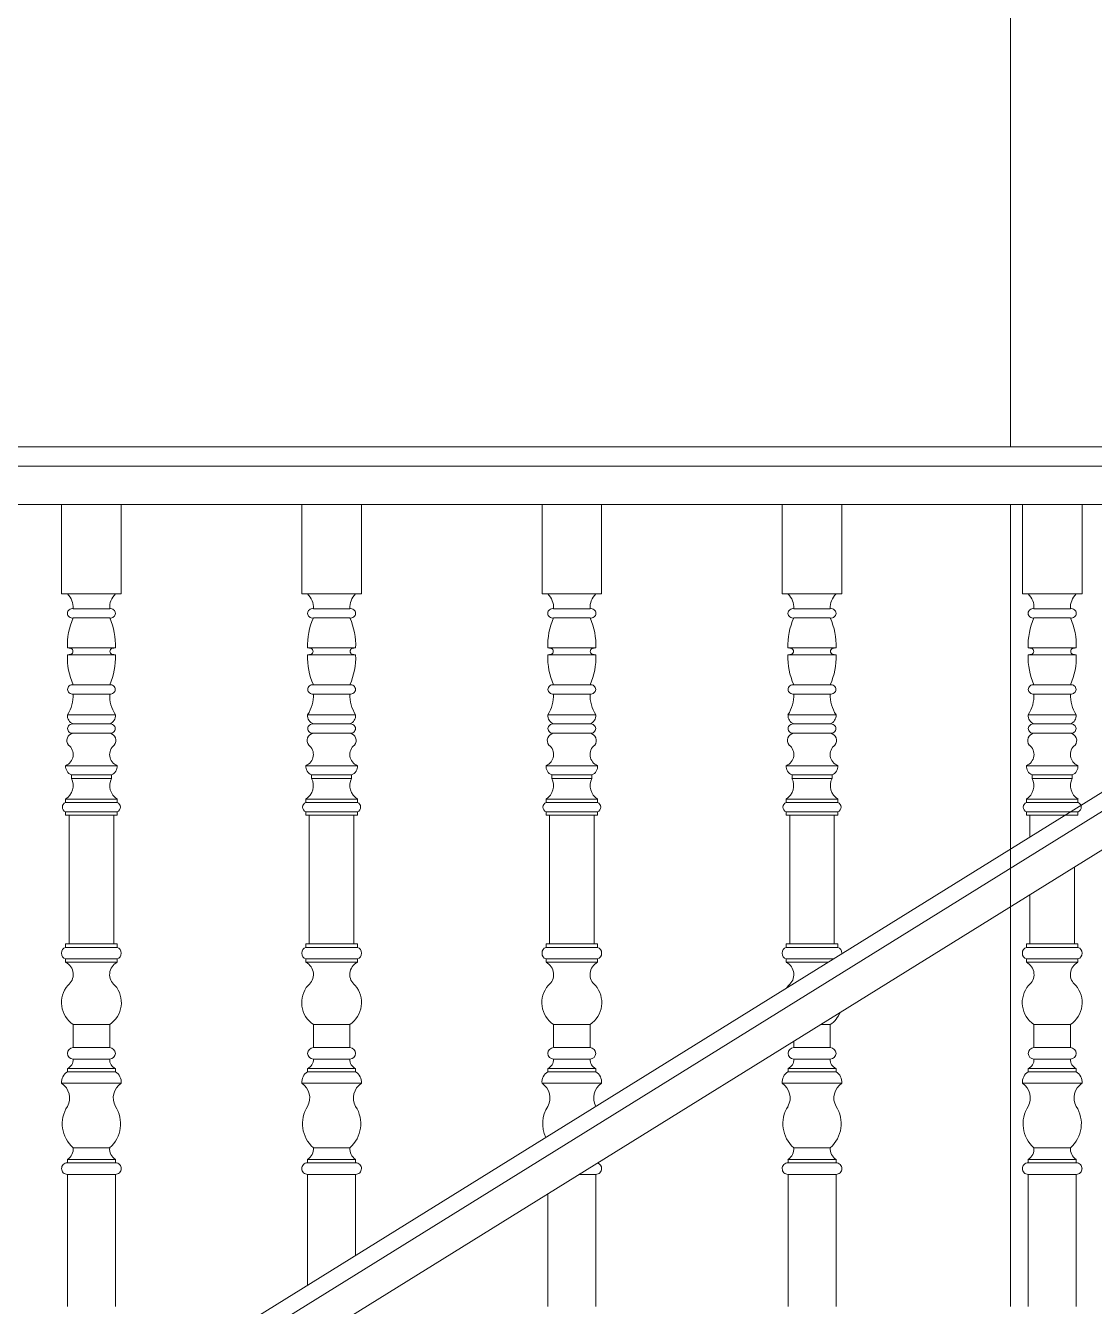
# Model space of a CAD drawing. Extents: x 775040 to 808375, y 4159409 to 4163651.
# Drawn here: x 805480 to 805758.1, y 4160622.3 to 4160955.7 of the extents above; entities that cross this region are included whole.
import ezdxf

# ---------------------------------------------------------------- set-up
doc = ezdxf.new("R2010")
doc.units = 0
doc.header["$MEASUREMENT"] = 0
for name, color, linetype, lineweight in [('Z_g1', 1, 'Continuous', 5), ('Z_g2', 2, 'Continuous', 9), ('Z_g3', 3, 'Continuous', 13)]:
    doc.layers.add(name, color=color, linetype=linetype, lineweight=lineweight)

msp = doc.modelspace()

# ---------------------------------------------------------------- linework, layer by layer
at = {"layer": 'Z_g1'}
for p, q in [((804759.76, 4160846.02), (805904.87, 4160846.02)), ((804780.01, 4160147.64), (805904.87, 4160846.02)), ((804759.76, 4160841.02), (805896.81, 4160841.02)), ((804782.25, 4160144.03), (805904.87, 4160841.02)), ((804759.76, 4160831.02), (805879.87, 4160831.02)), ((804786.73, 4160136.81), (805904.87, 4160831.02))]:
    msp.add_line(p, q, dxfattribs=at)
at = {"layer": 'Z_g2'}
for p, q in [((805489.37, 4160807.74), (805489.37, 4160831.02)), ((805504.87, 4160807.74), (805504.87, 4160831.02)), ((805551.87, 4160807.74), (805551.87, 4160831.02)), ((805567.37, 4160807.74), (805567.37, 4160831.02)), ((805614.37, 4160807.74), (805614.37, 4160831.02)), ((805614.37, 4160819.5), (805614.37, 4160831.02)), ((805629.87, 4160807.74), (805629.87, 4160831.02)), ((805629.87, 4160807.74), (805629.87, 4160831.02)), ((805676.87, 4160807.74), (805676.87, 4160831.02)), ((805692.37, 4160807.74), (805692.37, 4160831.02)), ((805739.37, 4160807.74), (805739.37, 4160831.02)), ((805754.87, 4160807.74), (805754.87, 4160831.02)), ((805614.37, 4160807.74), (805614.37, 4160819.5)), ((805504.87, 4160807.74), (805489.37, 4160807.74)), ((805567.37, 4160807.74), (805551.87, 4160807.74)), ((805629.87, 4160807.74), (805614.37, 4160807.74)), ((805629.87, 4160807.74), (805614.37, 4160807.74)), ((805692.37, 4160807.74), (805676.87, 4160807.74)), ((805754.87, 4160807.74), (805739.37, 4160807.74)), ((805501.87, 4160803.89), (805492.37, 4160803.89)), ((805564.37, 4160803.89), (805554.87, 4160803.89)), ((805626.87, 4160803.89), (805617.37, 4160803.89)), ((805626.87, 4160803.89), (805617.37, 4160803.89)), ((805689.37, 4160803.89), (805679.87, 4160803.89)), ((805751.87, 4160803.89), (805742.37, 4160803.89)), ((805501.87, 4160801.49), (805492.37, 4160801.49)), ((805564.37, 4160801.49), (805554.87, 4160801.49)), ((805626.87, 4160801.49), (805617.37, 4160801.49)), ((805626.87, 4160801.49), (805617.37, 4160801.49)), ((805689.37, 4160801.49), (805679.87, 4160801.49)), ((805751.87, 4160801.49), (805742.37, 4160801.49)), ((805503.37, 4160793.69), (805490.87, 4160793.69)), ((805565.87, 4160793.69), (805553.37, 4160793.69)), ((805628.37, 4160793.69), (805615.87, 4160793.69)), ((805628.37, 4160793.69), (805615.87, 4160793.69)), ((805690.87, 4160793.69), (805678.37, 4160793.69)), ((805753.37, 4160793.69), (805740.87, 4160793.69)), ((805503.37, 4160791.89), (805490.87, 4160791.89)), ((805565.87, 4160791.89), (805553.37, 4160791.89)), ((805628.37, 4160791.89), (805615.87, 4160791.89)), ((805628.37, 4160791.89), (805615.87, 4160791.89)), ((805690.87, 4160791.89), (805678.37, 4160791.89)), ((805753.37, 4160791.89), (805740.87, 4160791.89)), ((805501.87, 4160784.09), (805492.37, 4160784.09)), ((805564.37, 4160784.09), (805554.87, 4160784.09)), ((805626.87, 4160784.09), (805617.37, 4160784.09)), ((805626.87, 4160784.09), (805617.37, 4160784.09)), ((805689.37, 4160784.09), (805679.87, 4160784.09)), ((805751.87, 4160784.09), (805742.37, 4160784.09)), ((805501.87, 4160781.69), (805492.19, 4160781.68)), ((805564.37, 4160781.69), (805554.69, 4160781.68)), ((805626.87, 4160781.69), (805617.19, 4160781.68)), ((805626.87, 4160781.69), (805617.19, 4160781.68)), ((805689.37, 4160781.69), (805679.69, 4160781.68)), ((805751.87, 4160781.69), (805742.19, 4160781.68)), ((805503.37, 4160776.29), (805490.87, 4160776.29)), ((805500.68, 4160773.89), (805492.37, 4160773.89)), ((805501.87, 4160773.89), (805500.68, 4160773.89)), ((805565.87, 4160776.29), (805553.37, 4160776.29)), ((805563.18, 4160773.89), (805554.87, 4160773.89)), ((805564.37, 4160773.89), (805563.18, 4160773.89)), ((805628.37, 4160776.29), (805615.87, 4160776.29)), ((805628.37, 4160776.29), (805615.87, 4160776.29)), ((805625.68, 4160773.89), (805617.37, 4160773.89)), ((805625.68, 4160773.89), (805617.37, 4160773.89)), ((805626.87, 4160773.89), (805625.68, 4160773.89)), ((805626.87, 4160773.89), (805625.68, 4160773.89)), ((805690.87, 4160776.29), (805678.37, 4160776.29)), ((805688.18, 4160773.89), (805679.87, 4160773.89)), ((805689.37, 4160773.89), (805688.18, 4160773.89)), ((805753.37, 4160776.29), (805740.87, 4160776.29)), ((805750.68, 4160773.89), (805742.37, 4160773.89)), ((805751.87, 4160773.89), (805750.68, 4160773.89)), ((805501.87, 4160771.49), (805492.37, 4160771.49)), ((805564.37, 4160771.49), (805554.87, 4160771.49)), ((805626.87, 4160771.49), (805617.37, 4160771.49)), ((805626.87, 4160771.49), (805617.37, 4160771.49)), ((805689.37, 4160771.49), (805679.87, 4160771.49)), ((805751.87, 4160771.49), (805742.37, 4160771.49)), ((805503.82, 4160763.04), (805490.41, 4160763.04)), ((805491.91, 4160760.64), (805491.91, 4160759.74)), ((805502.32, 4160760.64), (805491.91, 4160760.64)), ((805502.32, 4160760.64), (805502.32, 4160759.74)), ((805566.32, 4160763.04), (805552.91, 4160763.04)), ((805554.41, 4160760.64), (805554.41, 4160759.74)), ((805564.82, 4160760.64), (805554.41, 4160760.64)), ((805564.82, 4160760.64), (805564.82, 4160759.74)), ((805628.82, 4160763.04), (805615.41, 4160763.04)), ((805628.82, 4160763.04), (805615.41, 4160763.04)), ((805616.91, 4160760.64), (805616.91, 4160759.74)), ((805627.32, 4160760.64), (805616.91, 4160760.64)), ((805616.91, 4160760.64), (805616.91, 4160759.74)), ((805627.32, 4160760.64), (805616.91, 4160760.64)), ((805627.32, 4160760.64), (805627.32, 4160759.74)), ((805627.32, 4160760.64), (805627.32, 4160759.74)), ((805691.32, 4160763.04), (805677.91, 4160763.04)), ((805679.41, 4160760.64), (805679.41, 4160759.74)), ((805689.82, 4160760.64), (805679.41, 4160760.64)), ((805689.82, 4160760.64), (805689.82, 4160759.74)), ((805753.82, 4160763.04), (805740.41, 4160763.04)), ((805741.91, 4160760.64), (805741.91, 4160759.74)), ((805752.32, 4160760.64), (805741.91, 4160760.64)), ((805752.32, 4160760.64), (805752.32, 4160759.74)), ((805502.32, 4160759.74), (805491.91, 4160759.74)), ((805564.82, 4160759.74), (805554.41, 4160759.74)), ((805627.32, 4160759.74), (805616.91, 4160759.74)), ((805627.32, 4160759.74), (805616.91, 4160759.74)), ((805689.82, 4160759.74), (805679.41, 4160759.74)), ((805752.32, 4160759.74), (805741.91, 4160759.74)), ((805490.41, 4160754.34), (805490.41, 4160753.44)), ((805503.82, 4160754.34), (805490.41, 4160754.34)), ((805503.82, 4160753.44), (805490.41, 4160753.44)), ((805503.82, 4160754.34), (805503.82, 4160753.44)), ((805552.91, 4160754.34), (805552.91, 4160753.44)), ((805566.32, 4160754.34), (805552.91, 4160754.34)), ((805566.32, 4160753.44), (805552.91, 4160753.44)), ((805566.32, 4160754.34), (805566.32, 4160753.44)), ((805615.41, 4160754.34), (805615.41, 4160753.44)), ((805628.82, 4160754.34), (805615.41, 4160754.34)), ((805615.41, 4160754.34), (805615.41, 4160753.44)), ((805628.82, 4160754.34), (805615.41, 4160754.34)), ((805628.82, 4160753.44), (805615.41, 4160753.44)), ((805628.82, 4160753.44), (805615.41, 4160753.44)), ((805628.82, 4160754.34), (805628.82, 4160753.44)), ((805628.82, 4160754.34), (805628.82, 4160753.44)), ((805677.91, 4160754.34), (805677.91, 4160753.44)), ((805691.32, 4160754.34), (805677.91, 4160754.34)), ((805691.32, 4160753.44), (805677.91, 4160753.44)), ((805691.32, 4160754.34), (805691.32, 4160753.44)), ((805740.41, 4160754.34), (805740.41, 4160753.44)), ((805753.82, 4160754.34), (805740.41, 4160754.34)), ((805753.82, 4160753.44), (805740.41, 4160753.44)), ((805753.82, 4160754.34), (805753.82, 4160753.44)), ((805490.41, 4160751.04), (805490.41, 4160750.14)), ((805503.82, 4160751.04), (805490.41, 4160751.04)), ((805490.41, 4160750.14), (805491.31, 4160750.14)), ((805491.31, 4160750.14), (805491.31, 4160716.64)), ((805502.92, 4160750.14), (805491.31, 4160750.14)), ((805503.82, 4160750.14), (805502.92, 4160750.14)), ((805502.92, 4160750.14), (805502.92, 4160716.64)), ((805503.82, 4160751.04), (805503.82, 4160750.14)), ((805552.91, 4160751.04), (805552.91, 4160750.14)), ((805566.32, 4160751.04), (805552.91, 4160751.04)), ((805552.91, 4160750.14), (805553.81, 4160750.14)), ((805553.81, 4160750.14), (805553.81, 4160716.64)), ((805565.42, 4160750.14), (805553.81, 4160750.14)), ((805566.32, 4160750.14), (805565.42, 4160750.14)), ((805565.42, 4160750.14), (805565.42, 4160716.64)), ((805566.32, 4160751.04), (805566.32, 4160750.14)), ((805615.41, 4160751.04), (805615.41, 4160750.14)), ((805628.82, 4160751.04), (805615.41, 4160751.04)), ((805615.41, 4160751.04), (805615.41, 4160750.14)), ((805628.82, 4160751.04), (805615.41, 4160751.04)), ((805615.41, 4160750.14), (805616.31, 4160750.14)), ((805615.41, 4160750.14), (805616.31, 4160750.14)), ((805616.31, 4160750.14), (805616.31, 4160716.64)), ((805627.92, 4160750.14), (805616.31, 4160750.14)), ((805616.31, 4160750.14), (805616.31, 4160716.64)), ((805627.92, 4160750.14), (805616.31, 4160750.14)), ((805628.82, 4160750.14), (805627.92, 4160750.14)), ((805627.92, 4160750.14), (805627.92, 4160716.64)), ((805628.82, 4160750.14), (805627.92, 4160750.14)), ((805627.92, 4160750.14), (805627.92, 4160716.64)), ((805628.82, 4160751.04), (805628.82, 4160750.14)), ((805628.82, 4160751.04), (805628.82, 4160750.14)), ((805677.91, 4160751.04), (805677.91, 4160750.14)), ((805691.32, 4160751.04), (805677.91, 4160751.04)), ((805677.91, 4160750.14), (805678.81, 4160750.14)), ((805678.81, 4160750.14), (805678.81, 4160716.64)), ((805690.42, 4160750.14), (805678.81, 4160750.14)), ((805691.32, 4160750.14), (805690.42, 4160750.14)), ((805690.42, 4160750.14), (805690.42, 4160716.64)), ((805691.32, 4160751.04), (805691.32, 4160750.14)), ((805740.41, 4160751.04), (805740.41, 4160750.14)), ((805753.82, 4160751.04), (805740.41, 4160751.04)), ((805740.41, 4160750.14), (805741.31, 4160750.14)), ((805741.31, 4160750.14), (805741.31, 4160744.47)), ((805752.92, 4160750.14), (805741.31, 4160750.14)), ((805753.82, 4160750.14), (805752.92, 4160750.14)), ((805753.82, 4160751.04), (805753.82, 4160750.14)), ((805752.92, 4160736.68), (805752.92, 4160716.64)), ((805741.31, 4160729.47), (805741.31, 4160716.64)), ((805491.31, 4160716.64), (805490.41, 4160716.64)), ((805490.41, 4160716.64), (805490.41, 4160715.74)), ((805502.92, 4160716.64), (805491.31, 4160716.64)), ((805502.92, 4160716.64), (805503.82, 4160716.64)), ((805503.82, 4160716.64), (805503.82, 4160715.74)), ((805553.81, 4160716.64), (805552.91, 4160716.64)), ((805552.91, 4160716.64), (805552.91, 4160715.74)), ((805565.42, 4160716.64), (805553.81, 4160716.64)), ((805565.42, 4160716.64), (805566.32, 4160716.64)), ((805566.32, 4160716.64), (805566.32, 4160715.74)), ((805616.31, 4160716.64), (805615.41, 4160716.64)), ((805615.41, 4160716.64), (805615.41, 4160715.74)), ((805616.31, 4160716.64), (805615.41, 4160716.64)), ((805615.41, 4160716.64), (805615.41, 4160715.74)), ((805627.92, 4160716.64), (805616.31, 4160716.64)), ((805627.92, 4160716.64), (805616.31, 4160716.64)), ((805627.92, 4160716.64), (805628.82, 4160716.64)), ((805627.92, 4160716.64), (805628.82, 4160716.64)), ((805628.82, 4160716.64), (805628.82, 4160715.74)), ((805628.82, 4160716.64), (805628.82, 4160715.74)), ((805678.81, 4160716.64), (805677.91, 4160716.64)), ((805677.91, 4160716.64), (805677.91, 4160715.74)), ((805690.42, 4160716.64), (805678.81, 4160716.64)), ((805690.42, 4160716.64), (805691.32, 4160716.64)), ((805691.32, 4160716.64), (805691.32, 4160715.74)), ((805741.31, 4160716.64), (805740.41, 4160716.64)), ((805740.41, 4160716.64), (805740.41, 4160715.74)), ((805752.92, 4160716.64), (805741.31, 4160716.64)), ((805752.92, 4160716.64), (805753.82, 4160716.64)), ((805753.82, 4160716.64), (805753.82, 4160715.74)), ((805503.82, 4160715.74), (805490.41, 4160715.74)), ((805566.32, 4160715.74), (805552.91, 4160715.74)), ((805628.82, 4160715.74), (805615.41, 4160715.74)), ((805628.82, 4160715.74), (805615.41, 4160715.74)), ((805691.32, 4160715.74), (805677.91, 4160715.74)), ((805753.82, 4160715.74), (805740.41, 4160715.74)), ((805490.41, 4160712.74), (805490.41, 4160711.84)), ((805503.82, 4160712.74), (805490.41, 4160712.74)), ((805503.82, 4160711.84), (805490.41, 4160711.84)), ((805503.82, 4160712.74), (805503.82, 4160711.84)), ((805552.91, 4160712.74), (805552.91, 4160711.84)), ((805566.32, 4160712.74), (805552.91, 4160712.74)), ((805566.32, 4160711.84), (805552.91, 4160711.84)), ((805566.32, 4160712.74), (805566.32, 4160711.84)), ((805615.41, 4160712.74), (805615.41, 4160711.84)), ((805628.82, 4160712.74), (805615.41, 4160712.74)), ((805615.41, 4160712.74), (805615.41, 4160711.84)), ((805628.82, 4160712.74), (805615.41, 4160712.74)), ((805628.82, 4160711.84), (805615.41, 4160711.84)), ((805628.82, 4160711.84), (805615.41, 4160711.84)), ((805628.82, 4160712.74), (805628.82, 4160711.84)), ((805628.82, 4160712.74), (805628.82, 4160711.84)), ((805677.91, 4160712.74), (805677.91, 4160711.84)), ((805690.19, 4160712.74), (805677.91, 4160712.74)), ((805688.74, 4160711.84), (805677.91, 4160711.84)), ((805740.41, 4160712.74), (805740.41, 4160711.84)), ((805753.82, 4160712.74), (805740.41, 4160712.74)), ((805753.82, 4160711.84), (805740.41, 4160711.84)), ((805753.82, 4160712.74), (805753.82, 4160711.84)), ((805492.37, 4160695.64), (805492.37, 4160689.64)), ((805501.87, 4160695.64), (805492.37, 4160695.64)), ((805501.87, 4160695.64), (805501.87, 4160689.64)), ((805554.87, 4160695.64), (805554.87, 4160689.64)), ((805564.37, 4160695.64), (805554.87, 4160695.64)), ((805564.37, 4160695.64), (805564.37, 4160689.64)), ((805617.37, 4160695.64), (805617.37, 4160689.64)), ((805626.87, 4160695.64), (805617.37, 4160695.64)), ((805617.37, 4160695.64), (805617.37, 4160689.64)), ((805626.87, 4160695.64), (805617.37, 4160695.64)), ((805626.87, 4160695.64), (805626.87, 4160689.64)), ((805626.87, 4160695.64), (805626.87, 4160689.64)), ((805689.37, 4160695.64), (805686.81, 4160695.64)), ((805689.37, 4160695.64), (805689.37, 4160689.64)), ((805742.37, 4160695.64), (805742.37, 4160689.64)), ((805751.87, 4160695.64), (805742.37, 4160695.64)), ((805751.87, 4160695.64), (805751.87, 4160689.64)), ((805679.87, 4160691.33), (805679.87, 4160689.64)), ((805501.87, 4160686.64), (805492.37, 4160686.64)), ((805501.87, 4160689.64), (805492.49, 4160689.64)), ((805564.37, 4160686.64), (805554.87, 4160686.64)), ((805564.37, 4160689.64), (805554.99, 4160689.64)), ((805626.87, 4160686.64), (805617.37, 4160686.64)), ((805626.87, 4160686.64), (805617.37, 4160686.64)), ((805626.87, 4160689.64), (805617.49, 4160689.64)), ((805626.87, 4160689.64), (805617.49, 4160689.64)), ((805689.37, 4160686.64), (805679.87, 4160686.64)), ((805689.37, 4160689.64), (805679.99, 4160689.64)), ((805751.87, 4160686.64), (805742.37, 4160686.64)), ((805751.87, 4160689.64), (805742.49, 4160689.64)), ((805490.87, 4160684.24), (805490.87, 4160683.34)), ((805503.37, 4160684.24), (805490.87, 4160684.24)), ((805490.87, 4160683.34), (805503.37, 4160683.34)), ((805503.37, 4160684.24), (805503.37, 4160683.34)), ((805553.37, 4160684.24), (805553.37, 4160683.34)), ((805565.87, 4160684.24), (805553.37, 4160684.24)), ((805553.37, 4160683.34), (805565.87, 4160683.34)), ((805565.87, 4160684.24), (805565.87, 4160683.34)), ((805615.87, 4160684.24), (805615.87, 4160683.34)), ((805628.37, 4160684.24), (805615.87, 4160684.24)), ((805615.87, 4160684.24), (805615.87, 4160683.34)), ((805628.37, 4160684.24), (805615.87, 4160684.24)), ((805615.87, 4160683.34), (805628.37, 4160683.34)), ((805615.87, 4160683.34), (805628.37, 4160683.34)), ((805628.37, 4160684.24), (805628.37, 4160683.34)), ((805628.37, 4160684.24), (805628.37, 4160683.34)), ((805678.37, 4160684.24), (805678.37, 4160683.34)), ((805690.87, 4160684.24), (805678.37, 4160684.24)), ((805678.37, 4160683.34), (805690.87, 4160683.34)), ((805690.87, 4160684.24), (805690.87, 4160683.34)), ((805740.87, 4160684.24), (805740.87, 4160683.34)), ((805753.37, 4160684.24), (805740.87, 4160684.24)), ((805740.87, 4160683.34), (805753.37, 4160683.34)), ((805753.37, 4160684.24), (805753.37, 4160683.34)), ((805504.87, 4160680.34), (805489.37, 4160680.34)), ((805567.37, 4160680.34), (805551.87, 4160680.34)), ((805629.87, 4160680.34), (805614.37, 4160680.34)), ((805629.87, 4160680.34), (805614.37, 4160680.34)), ((805692.37, 4160680.34), (805676.87, 4160680.34)), ((805754.87, 4160680.34), (805739.37, 4160680.34)), ((805501.87, 4160663.54), (805492.37, 4160663.54)), ((805564.37, 4160663.54), (805554.87, 4160663.54)), ((805689.37, 4160663.54), (805679.87, 4160663.54)), ((805751.87, 4160663.54), (805742.37, 4160663.54)), ((805490.87, 4160660.54), (805490.87, 4160659.64)), ((805490.87, 4160660.54), (805503.37, 4160660.54)), ((805503.37, 4160660.54), (805503.37, 4160659.64)), ((805553.37, 4160660.54), (805553.37, 4160659.64)), ((805553.37, 4160660.54), (805565.87, 4160660.54)), ((805565.87, 4160660.54), (805565.87, 4160659.64)), ((805678.37, 4160660.54), (805678.37, 4160659.64)), ((805678.37, 4160660.54), (805690.87, 4160660.54)), ((805690.87, 4160660.54), (805690.87, 4160659.64)), ((805740.87, 4160660.54), (805740.87, 4160659.64)), ((805740.87, 4160660.54), (805753.37, 4160660.54)), ((805753.37, 4160660.54), (805753.37, 4160659.64)), ((805503.37, 4160659.64), (805490.87, 4160659.64)), ((805490.87, 4160656.64), (805490.87, 4160622.27)), ((805490.87, 4160656.64), (805503.37, 4160656.64)), ((805503.37, 4160656.64), (805503.37, 4160622.27)), ((805565.87, 4160659.64), (805553.37, 4160659.64)), ((805553.37, 4160656.64), (805553.37, 4160627.79)), ((805553.37, 4160656.64), (805565.87, 4160656.64)), ((805565.87, 4160656.64), (805565.87, 4160635.55)), ((805624, 4160656.64), (805628.37, 4160656.64)), ((805624, 4160656.64), (805628.37, 4160656.64)), ((805628.37, 4160656.64), (805628.37, 4160622.27)), ((805628.37, 4160656.64), (805628.37, 4160622.27)), ((805690.87, 4160659.64), (805678.37, 4160659.64)), ((805678.37, 4160656.64), (805678.37, 4160622.27)), ((805678.37, 4160656.64), (805690.87, 4160656.64)), ((805690.87, 4160656.64), (805690.87, 4160622.27)), ((805753.37, 4160659.64), (805740.87, 4160659.64)), ((805740.87, 4160656.64), (805740.87, 4160622.27)), ((805740.87, 4160656.64), (805753.37, 4160656.64)), ((805753.37, 4160656.64), (805753.37, 4160622.27)), ((805615.87, 4160651.59), (805615.87, 4160622.27)), ((805615.87, 4160651.59), (805615.87, 4160622.27))]:
    msp.add_line(p, q, dxfattribs=at)
for centre, radius, start, end in [((805487.57, 4160804.24), 4.8, 355.9157, 46.7436), ((805506.66, 4160804.24), 4.8, 133.2564, 184.0843), ((805550.07, 4160804.24), 4.8, 355.9157, 46.7436), ((805569.16, 4160804.24), 4.8, 133.2564, 184.0843), ((805612.57, 4160804.24), 4.8, 355.9157, 46.7436), ((805612.57, 4160804.24), 4.8, 355.9157, 46.7436), ((805631.66, 4160804.24), 4.8, 133.2564, 184.0843), ((805631.66, 4160804.24), 4.8, 133.2564, 184.0843), ((805675.07, 4160804.24), 4.8, 355.9157, 46.7436), ((805694.16, 4160804.24), 4.8, 133.2564, 184.0843), ((805737.57, 4160804.24), 4.8, 355.9157, 46.7436), ((805756.66, 4160804.24), 4.8, 133.2564, 184.0843), ((805492.12, 4160802.66), 1.26, 78.7725, 178.5472), ((805502.11, 4160802.66), 1.26, 1.4528, 101.2275), ((805554.62, 4160802.66), 1.26, 78.7725, 178.5472), ((805564.61, 4160802.66), 1.26, 1.4528, 101.2275), ((805617.12, 4160802.66), 1.26, 78.7725, 178.5472), ((805617.12, 4160802.66), 1.26, 78.7725, 178.5472), ((805627.11, 4160802.66), 1.26, 1.4528, 101.2275), ((805627.11, 4160802.66), 1.26, 1.4528, 101.2275), ((805679.62, 4160802.66), 1.26, 78.7725, 178.5472), ((805689.61, 4160802.66), 1.26, 1.4528, 101.2275), ((805742.12, 4160802.66), 1.26, 78.7725, 178.5472), ((805752.11, 4160802.66), 1.26, 1.4528, 101.2275), ((805508.49, 4160794.35), 17.64, 156.1042, 182.1247), ((805492.12, 4160802.73), 1.26, 181.4528, 281.2275), ((805502.11, 4160802.73), 1.26, 258.7725, 358.5472), ((805485.74, 4160794.35), 17.64, 357.8753, 23.8958), ((805570.99, 4160794.35), 17.64, 156.1042, 182.1247), ((805554.62, 4160802.73), 1.26, 181.4528, 281.2275), ((805564.61, 4160802.73), 1.26, 258.7725, 358.5472), ((805548.24, 4160794.35), 17.64, 357.8753, 23.8958), ((805633.49, 4160794.35), 17.64, 156.1042, 182.1247), ((805633.49, 4160794.35), 17.64, 156.1042, 182.1247), ((805617.12, 4160802.73), 1.26, 181.4528, 281.2275), ((805617.12, 4160802.73), 1.26, 181.4528, 281.2275), ((805627.11, 4160802.73), 1.26, 258.7725, 358.5472), ((805627.11, 4160802.73), 1.26, 258.7725, 358.5472), ((805610.74, 4160794.35), 17.64, 357.8753, 23.8958), ((805610.74, 4160794.35), 17.64, 357.8753, 23.8958), ((805695.99, 4160794.35), 17.64, 156.1042, 182.1247), ((805679.62, 4160802.73), 1.26, 181.4528, 281.2275), ((805689.61, 4160802.73), 1.26, 258.7725, 358.5472), ((805673.24, 4160794.35), 17.64, 357.8753, 23.8958), ((805758.49, 4160794.35), 17.64, 156.1042, 182.1247), ((805742.12, 4160802.73), 1.26, 181.4528, 281.2275), ((805752.11, 4160802.73), 1.26, 258.7725, 358.5472), ((805735.74, 4160794.35), 17.64, 357.8753, 23.8958), ((805490.83, 4160790.54), 3.15, 72.6119, 89.4023), ((805491.51, 4160792.81), 0.787, 358.91, 70.2818), ((805502.72, 4160792.81), 0.787, 109.7182, 181.09), ((805503.4, 4160790.54), 3.15, 90.5977, 107.3881), ((805553.33, 4160790.54), 3.15, 72.6119, 89.4023), ((805554.01, 4160792.81), 0.787, 358.91, 70.2818), ((805565.22, 4160792.81), 0.787, 109.7182, 181.09), ((805565.9, 4160790.54), 3.15, 90.5977, 107.3881), ((805615.83, 4160790.54), 3.15, 72.6119, 89.4023), ((805615.83, 4160790.54), 3.15, 72.6119, 89.4023), ((805616.51, 4160792.81), 0.787, 358.91, 70.2818), ((805616.51, 4160792.81), 0.787, 358.91, 70.2818), ((805627.72, 4160792.81), 0.787, 109.7182, 181.09), ((805627.72, 4160792.81), 0.787, 109.7182, 181.09), ((805628.4, 4160790.54), 3.15, 90.5977, 107.3881), ((805628.4, 4160790.54), 3.15, 90.5977, 107.3881), ((805678.33, 4160790.54), 3.15, 72.6119, 89.4023), ((805679.01, 4160792.81), 0.787, 358.91, 70.2818), ((805690.22, 4160792.81), 0.787, 109.7182, 181.09), ((805690.9, 4160790.54), 3.15, 90.5977, 107.3881), ((805740.83, 4160790.54), 3.15, 72.6119, 89.4023), ((805741.51, 4160792.81), 0.787, 358.91, 70.2818), ((805752.72, 4160792.81), 0.787, 109.7182, 181.09), ((805753.4, 4160790.54), 3.15, 90.5977, 107.3881), ((805508.49, 4160791.24), 17.64, 177.8753, 203.8958), ((805490.83, 4160795.05), 3.15, 270.5977, 287.3881), ((805491.51, 4160792.78), 0.787, 289.7182, 1.09), ((805485.74, 4160791.24), 17.64, 336.1042, 2.1247), ((805502.72, 4160792.78), 0.787, 178.91, 250.2818), ((805503.4, 4160795.05), 3.15, 252.6119, 269.4023), ((805570.99, 4160791.24), 17.64, 177.8753, 203.8958), ((805553.33, 4160795.05), 3.15, 270.5977, 287.3881), ((805554.01, 4160792.78), 0.787, 289.7182, 1.09), ((805548.24, 4160791.24), 17.64, 336.1042, 2.1247), ((805565.22, 4160792.78), 0.787, 178.91, 250.2818), ((805565.9, 4160795.05), 3.15, 252.6119, 269.4023), ((805633.49, 4160791.24), 17.64, 177.8753, 203.8958), ((805633.49, 4160791.24), 17.64, 177.8753, 203.8958), ((805615.83, 4160795.05), 3.15, 270.5977, 287.3881), ((805615.83, 4160795.05), 3.15, 270.5977, 287.3881), ((805616.51, 4160792.78), 0.787, 289.7182, 1.09), ((805616.51, 4160792.78), 0.787, 289.7182, 1.09), ((805610.74, 4160791.24), 17.64, 336.1042, 2.1247), ((805610.74, 4160791.24), 17.64, 336.1042, 2.1247), ((805627.72, 4160792.78), 0.787, 178.91, 250.2818), ((805627.72, 4160792.78), 0.787, 178.91, 250.2818), ((805628.4, 4160795.05), 3.15, 252.6119, 269.4023), ((805628.4, 4160795.05), 3.15, 252.6119, 269.4023), ((805695.99, 4160791.24), 17.64, 177.8753, 203.8958), ((805678.33, 4160795.05), 3.15, 270.5977, 287.3881), ((805679.01, 4160792.78), 0.787, 289.7182, 1.09), ((805673.24, 4160791.24), 17.64, 336.1042, 2.1247), ((805690.22, 4160792.78), 0.787, 178.91, 250.2818), ((805690.9, 4160795.05), 3.15, 252.6119, 269.4023), ((805758.49, 4160791.24), 17.64, 177.8753, 203.8958), ((805740.83, 4160795.05), 3.15, 270.5977, 287.3881), ((805741.51, 4160792.78), 0.787, 289.7182, 1.09), ((805735.74, 4160791.24), 17.64, 336.1042, 2.1247), ((805752.72, 4160792.78), 0.787, 178.91, 250.2818), ((805753.4, 4160795.05), 3.15, 252.6119, 269.4023), ((805492.19, 4160782.81), 1.3, 82.2985, 176.0975), ((805502.04, 4160782.81), 1.3, 3.9025, 97.7015), ((805554.69, 4160782.81), 1.3, 82.2985, 176.0975), ((805564.54, 4160782.81), 1.3, 3.9025, 97.7015), ((805617.19, 4160782.81), 1.3, 82.2985, 176.0975), ((805617.19, 4160782.81), 1.3, 82.2985, 176.0975), ((805627.04, 4160782.81), 1.3, 3.9025, 97.7015), ((805627.04, 4160782.81), 1.3, 3.9025, 97.7015), ((805679.69, 4160782.81), 1.3, 82.2985, 176.0975), ((805689.54, 4160782.81), 1.3, 3.9025, 97.7015), ((805742.19, 4160782.81), 1.3, 82.2985, 176.0975), ((805752.04, 4160782.81), 1.3, 3.9025, 97.7015), ((805483.08, 4160781.36), 9.29, 326.9193, 2.0325), ((805492.19, 4160782.98), 1.3, 183.9025, 277.7015), ((805511.15, 4160781.36), 9.29, 177.9675, 213.0807), ((805502.04, 4160782.98), 1.3, 262.2985, 356.0975), ((805545.58, 4160781.36), 9.29, 326.9193, 2.0325), ((805554.69, 4160782.98), 1.3, 183.9025, 277.7015), ((805573.65, 4160781.36), 9.29, 177.9675, 213.0807), ((805564.54, 4160782.98), 1.3, 262.2985, 356.0975), ((805608.08, 4160781.36), 9.29, 326.9193, 2.0325), ((805608.08, 4160781.36), 9.29, 326.9193, 2.0325), ((805617.19, 4160782.98), 1.3, 183.9025, 277.7015), ((805617.19, 4160782.98), 1.3, 183.9025, 277.7015), ((805636.15, 4160781.36), 9.29, 177.9675, 213.0807), ((805636.15, 4160781.36), 9.29, 177.9675, 213.0807), ((805627.04, 4160782.98), 1.3, 262.2985, 356.0975), ((805627.04, 4160782.98), 1.3, 262.2985, 356.0975), ((805670.58, 4160781.36), 9.29, 326.9193, 2.0325), ((805679.69, 4160782.98), 1.3, 183.9025, 277.7015), ((805698.65, 4160781.36), 9.29, 177.9675, 213.0807), ((805689.54, 4160782.98), 1.3, 262.2985, 356.0975), ((805733.08, 4160781.36), 9.29, 326.9193, 2.0325), ((805742.19, 4160782.98), 1.3, 183.9025, 277.7015), ((805761.15, 4160781.36), 9.29, 177.9675, 213.0807), ((805752.04, 4160782.98), 1.3, 262.2985, 356.0975), ((805493.24, 4160776.11), 2.38, 175.5967, 248.4141), ((805492.19, 4160772.61), 1.3, 82.2985, 176.0975), ((805500.99, 4160776.11), 2.38, 291.5859, 4.4033), ((805502.04, 4160772.61), 1.3, 3.9025, 97.7015), ((805555.74, 4160776.11), 2.38, 175.5967, 248.4141), ((805554.69, 4160772.61), 1.3, 82.2985, 176.0975), ((805563.49, 4160776.11), 2.38, 291.5859, 4.4033), ((805564.54, 4160772.61), 1.3, 3.9025, 97.7015), ((805618.24, 4160776.11), 2.38, 175.5967, 248.4141), ((805618.24, 4160776.11), 2.38, 175.5967, 248.4141), ((805617.19, 4160772.61), 1.3, 82.2985, 176.0975), ((805617.19, 4160772.61), 1.3, 82.2985, 176.0975), ((805625.99, 4160776.11), 2.38, 291.5859, 4.4033), ((805625.99, 4160776.11), 2.38, 291.5859, 4.4033), ((805627.04, 4160772.61), 1.3, 3.9025, 97.7015), ((805627.04, 4160772.61), 1.3, 3.9025, 97.7015), ((805680.74, 4160776.11), 2.38, 175.5967, 248.4141), ((805679.69, 4160772.61), 1.3, 82.2985, 176.0975), ((805688.49, 4160776.11), 2.38, 291.5859, 4.4033), ((805689.54, 4160772.61), 1.3, 3.9025, 97.7015), ((805743.24, 4160776.11), 2.38, 175.5967, 248.4141), ((805742.19, 4160772.61), 1.3, 82.2985, 176.0975), ((805750.99, 4160776.11), 2.38, 291.5859, 4.4033), ((805752.04, 4160772.61), 1.3, 3.9025, 97.7015), ((805492.63, 4160769.61), 1.9, 98.127, 219.2866), ((805492.19, 4160772.78), 1.3, 183.9025, 277.7015), ((805502.04, 4160772.78), 1.3, 262.2985, 356.0975), ((805501.6, 4160769.61), 1.9, 320.7134, 81.873), ((805555.13, 4160769.61), 1.9, 98.127, 219.2866), ((805554.69, 4160772.78), 1.3, 183.9025, 277.7015), ((805564.54, 4160772.78), 1.3, 262.2985, 356.0975), ((805564.1, 4160769.61), 1.9, 320.7134, 81.873), ((805617.63, 4160769.61), 1.9, 98.127, 219.2866), ((805617.63, 4160769.61), 1.9, 98.127, 219.2866), ((805617.19, 4160772.78), 1.3, 183.9025, 277.7015), ((805617.19, 4160772.78), 1.3, 183.9025, 277.7015), ((805627.04, 4160772.78), 1.3, 262.2985, 356.0975), ((805627.04, 4160772.78), 1.3, 262.2985, 356.0975), ((805626.6, 4160769.61), 1.9, 320.7134, 81.873), ((805626.6, 4160769.61), 1.9, 320.7134, 81.873), ((805680.13, 4160769.61), 1.9, 98.127, 219.2866), ((805679.69, 4160772.78), 1.3, 183.9025, 277.7015), ((805689.54, 4160772.78), 1.3, 262.2985, 356.0975), ((805689.1, 4160769.61), 1.9, 320.7134, 81.873), ((805742.63, 4160769.61), 1.9, 98.127, 219.2866), ((805742.19, 4160772.78), 1.3, 183.9025, 277.7015), ((805752.04, 4160772.78), 1.3, 262.2985, 356.0975), ((805751.6, 4160769.61), 1.9, 320.7134, 81.873), ((805489.26, 4160765.94), 3.12, 291.5548, 52.408), ((805504.97, 4160765.94), 3.12, 127.592, 248.4452), ((805551.76, 4160765.94), 3.12, 291.5548, 52.408), ((805567.47, 4160765.94), 3.12, 127.592, 248.4452), ((805614.26, 4160765.94), 3.12, 291.5548, 52.408), ((805614.26, 4160765.94), 3.12, 291.5548, 52.408), ((805629.97, 4160765.94), 3.12, 127.592, 248.4452), ((805629.97, 4160765.94), 3.12, 127.592, 248.4452), ((805676.76, 4160765.94), 3.12, 291.5548, 52.408), ((805692.47, 4160765.94), 3.12, 127.592, 248.4452), ((805739.26, 4160765.94), 3.12, 291.5548, 52.408), ((805754.97, 4160765.94), 3.12, 127.592, 248.4452), ((805492.78, 4160762.85), 2.38, 175.5967, 248.4141), ((805501.45, 4160762.85), 2.38, 291.5859, 4.4033), ((805555.28, 4160762.85), 2.38, 175.5967, 248.4141), ((805563.95, 4160762.85), 2.38, 291.5859, 4.4033), ((805617.78, 4160762.85), 2.38, 175.5967, 248.4141), ((805617.78, 4160762.85), 2.38, 175.5967, 248.4141), ((805626.45, 4160762.85), 2.38, 291.5859, 4.4033), ((805626.45, 4160762.85), 2.38, 291.5859, 4.4033), ((805680.28, 4160762.85), 2.38, 175.5967, 248.4141), ((805688.95, 4160762.85), 2.38, 291.5859, 4.4033), ((805742.78, 4160762.85), 2.38, 175.5967, 248.4141), ((805751.45, 4160762.85), 2.38, 291.5859, 4.4033), ((805488.18, 4160757.86), 4.17, 302.2317, 26.7201), ((805506.05, 4160757.86), 4.17, 153.2799, 237.7683), ((805550.68, 4160757.86), 4.17, 302.2317, 26.7201), ((805568.55, 4160757.86), 4.17, 153.2799, 237.7683), ((805613.18, 4160757.86), 4.17, 302.2317, 26.7201), ((805613.18, 4160757.86), 4.17, 302.2317, 26.7201), ((805631.05, 4160757.86), 4.17, 153.2799, 237.7683), ((805631.05, 4160757.86), 4.17, 153.2799, 237.7683), ((805675.68, 4160757.86), 4.17, 302.2317, 26.7201), ((805693.55, 4160757.86), 4.17, 153.2799, 237.7683), ((805738.18, 4160757.86), 4.17, 302.2317, 26.7201), ((805756.05, 4160757.86), 4.17, 153.2799, 237.7683), ((805490.83, 4160752.24), 1.27, 109.5898, 250.4102), ((805503.4, 4160752.24), 1.27, 289.5898, 70.4102), ((805553.33, 4160752.24), 1.27, 109.5898, 250.4102), ((805565.9, 4160752.24), 1.27, 289.5898, 70.4102), ((805615.83, 4160752.24), 1.27, 109.5898, 250.4102), ((805615.83, 4160752.24), 1.27, 109.5898, 250.4102), ((805628.4, 4160752.24), 1.27, 289.5898, 70.4102), ((805628.4, 4160752.24), 1.27, 289.5898, 70.4102), ((805678.33, 4160752.24), 1.27, 109.5898, 250.4102), ((805690.9, 4160752.24), 1.27, 289.5898, 70.4102), ((805740.83, 4160752.24), 1.27, 109.5898, 250.4102), ((805753.4, 4160752.24), 1.27, 289.5898, 70.4102), ((805490.86, 4160714.31), 1.5, 107.6456, 182.7954), ((805490.86, 4160714.16), 1.5, 177.2046, 252.3544), ((805503.37, 4160714.31), 1.5, 357.2046, 72.3544), ((805503.37, 4160714.16), 1.5, 287.6456, 2.7954), ((805553.36, 4160714.31), 1.5, 107.6456, 182.7954), ((805553.36, 4160714.16), 1.5, 177.2046, 252.3544), ((805565.87, 4160714.31), 1.5, 357.2046, 72.3544), ((805565.87, 4160714.16), 1.5, 287.6456, 2.7954), ((805615.86, 4160714.31), 1.5, 107.6456, 182.7954), ((805615.86, 4160714.31), 1.5, 107.6456, 182.7954), ((805615.86, 4160714.16), 1.5, 177.2046, 252.3544), ((805615.86, 4160714.16), 1.5, 177.2046, 252.3544), ((805628.37, 4160714.31), 1.5, 357.2046, 72.3544), ((805628.37, 4160714.31), 1.5, 357.2046, 72.3544), ((805628.37, 4160714.16), 1.5, 287.6456, 2.7954), ((805628.37, 4160714.16), 1.5, 287.6456, 2.7954), ((805678.36, 4160714.31), 1.5, 107.6456, 182.7954), ((805678.36, 4160714.16), 1.5, 177.2046, 252.3544), ((805690.87, 4160714.31), 1.5, 357.2046, 72.3544), ((805740.86, 4160714.31), 1.5, 107.6456, 182.7954), ((805740.86, 4160714.16), 1.5, 177.2046, 252.3544), ((805753.37, 4160714.31), 1.5, 357.2046, 72.3544), ((805753.37, 4160714.16), 1.5, 287.6456, 2.7954), ((805488.84, 4160708.66), 3.54, 307.2303, 63.7098), ((805505.39, 4160708.66), 3.54, 116.2902, 232.7697), ((805551.34, 4160708.66), 3.54, 307.2303, 63.7098), ((805567.89, 4160708.66), 3.54, 116.2902, 232.7697), ((805613.84, 4160708.66), 3.54, 307.2303, 63.7098), ((805613.84, 4160708.66), 3.54, 307.2303, 63.7098), ((805630.39, 4160708.66), 3.54, 116.2902, 232.7697), ((805630.39, 4160708.66), 3.54, 116.2902, 232.7697), ((805676.34, 4160708.66), 3.54, 307.2303, 63.7098), ((805738.84, 4160708.66), 3.54, 307.2303, 63.7098), ((805755.39, 4160708.66), 3.54, 116.2902, 232.7697), ((805496.21, 4160701.35), 6.89, 139.3609, 236.0899), ((805498.02, 4160701.35), 6.89, 303.9101, 40.6391), ((805558.71, 4160701.35), 6.89, 139.3609, 236.0899), ((805560.52, 4160701.35), 6.89, 303.9101, 40.6391), ((805621.21, 4160701.35), 6.89, 139.3609, 236.0899), ((805621.21, 4160701.35), 6.89, 139.3609, 236.0899), ((805623.02, 4160701.35), 6.89, 303.9101, 40.6391), ((805623.02, 4160701.35), 6.89, 303.9101, 40.6391), ((805683.71, 4160701.35), 6.89, 139.3609, 146.6463), ((805746.21, 4160701.35), 6.89, 139.3609, 236.0899), ((805748.02, 4160701.35), 6.89, 303.9101, 40.6391), ((805685.52, 4160701.35), 6.89, 303.9101, 338.3447), ((805492.43, 4160688.08), 1.56, 92.282, 177.718), ((805492.43, 4160688.2), 1.56, 182.282, 267.718), ((805489.96, 4160686.47), 2.41, 292.062, 3.9273), ((805504.27, 4160686.47), 2.41, 176.0727, 247.938), ((805501.8, 4160688.08), 1.56, 2.282, 87.718), ((805501.8, 4160688.2), 1.56, 272.282, 357.718), ((805554.93, 4160688.08), 1.56, 92.282, 177.718), ((805554.93, 4160688.2), 1.56, 182.282, 267.718), ((805552.46, 4160686.47), 2.41, 292.062, 3.9273), ((805566.77, 4160686.47), 2.41, 176.0727, 247.938), ((805564.3, 4160688.08), 1.56, 2.282, 87.718), ((805564.3, 4160688.2), 1.56, 272.282, 357.718), ((805617.43, 4160688.08), 1.56, 92.282, 177.718), ((805617.43, 4160688.08), 1.56, 92.282, 177.718), ((805617.43, 4160688.2), 1.56, 182.282, 267.718), ((805617.43, 4160688.2), 1.56, 182.282, 267.718), ((805614.96, 4160686.47), 2.41, 292.062, 3.9273), ((805614.96, 4160686.47), 2.41, 292.062, 3.9273), ((805629.27, 4160686.47), 2.41, 176.0727, 247.938), ((805629.27, 4160686.47), 2.41, 176.0727, 247.938), ((805626.8, 4160688.08), 1.56, 2.282, 87.718), ((805626.8, 4160688.08), 1.56, 2.282, 87.718), ((805626.8, 4160688.2), 1.56, 272.282, 357.718), ((805626.8, 4160688.2), 1.56, 272.282, 357.718), ((805679.93, 4160688.08), 1.56, 92.282, 177.718), ((805679.93, 4160688.2), 1.56, 182.282, 267.718), ((805677.46, 4160686.47), 2.41, 292.062, 3.9273), ((805691.77, 4160686.47), 2.41, 176.0727, 247.938), ((805689.3, 4160688.08), 1.56, 2.282, 87.718), ((805689.3, 4160688.2), 1.56, 272.282, 357.718), ((805742.43, 4160688.08), 1.56, 92.282, 177.718), ((805742.43, 4160688.2), 1.56, 182.282, 267.718), ((805739.96, 4160686.47), 2.41, 292.062, 3.9273), ((805754.27, 4160686.47), 2.41, 176.0727, 247.938), ((805751.8, 4160688.08), 1.56, 2.282, 87.718), ((805751.8, 4160688.2), 1.56, 272.282, 357.718), ((805492.59, 4160680.6), 3.24, 122.242, 184.6279), ((805501.64, 4160680.6), 3.24, 355.3721, 57.758), ((805555.09, 4160680.6), 3.24, 122.242, 184.6279), ((805564.14, 4160680.6), 3.24, 355.3721, 57.758), ((805617.59, 4160680.6), 3.24, 122.242, 184.6279), ((805617.59, 4160680.6), 3.24, 122.242, 184.6279), ((805626.64, 4160680.6), 3.24, 355.3721, 57.758), ((805626.64, 4160680.6), 3.24, 355.3721, 57.758), ((805680.09, 4160680.6), 3.24, 122.242, 184.6279), ((805689.14, 4160680.6), 3.24, 355.3721, 57.758), ((805742.59, 4160680.6), 3.24, 122.242, 184.6279), ((805751.64, 4160680.6), 3.24, 355.3721, 57.758), ((805486.88, 4160676.53), 4.55, 331.192, 56.8805), ((805507.35, 4160676.53), 4.55, 123.1195, 208.808), ((805549.38, 4160676.53), 4.55, 331.192, 56.8805), ((805569.85, 4160676.53), 4.55, 123.1195, 208.808), ((805611.88, 4160676.53), 4.55, 331.192, 56.8805), ((805611.88, 4160676.53), 4.55, 331.192, 56.8805), ((805632.35, 4160676.53), 4.55, 123.1195, 208.808), ((805632.35, 4160676.53), 4.55, 123.1195, 208.808), ((805674.38, 4160676.53), 4.55, 331.192, 56.8805), ((805694.85, 4160676.53), 4.55, 123.1195, 208.808), ((805736.88, 4160676.53), 4.55, 331.192, 56.8805), ((805757.35, 4160676.53), 4.55, 123.1195, 208.808), ((805497.87, 4160669.81), 8.34, 147.0961, 228.7182), ((805496.36, 4160669.81), 8.34, 311.2818, 32.9039), ((805560.37, 4160669.81), 8.34, 147.0961, 228.7182), ((805558.86, 4160669.81), 8.34, 311.2818, 32.9039), ((805622.87, 4160669.81), 8.34, 147.0961, 205.2174), ((805622.87, 4160669.81), 8.34, 147.0961, 205.2174), ((805685.37, 4160669.81), 8.34, 147.0961, 228.7182), ((805683.86, 4160669.81), 8.34, 311.2818, 32.9039), ((805747.87, 4160669.81), 8.34, 147.0961, 228.7182), ((805746.36, 4160669.81), 8.34, 311.2818, 32.9039), ((805489.2, 4160663.24), 3.18, 301.5695, 5.3004), ((805505.03, 4160663.24), 3.18, 174.6996, 238.4305), ((805551.7, 4160663.24), 3.18, 301.5695, 5.3004), ((805567.53, 4160663.24), 3.18, 174.6996, 238.4305), ((805676.7, 4160663.24), 3.18, 301.5695, 5.3004), ((805692.53, 4160663.24), 3.18, 174.6996, 238.4305), ((805739.2, 4160663.24), 3.18, 301.5695, 5.3004), ((805755.03, 4160663.24), 3.18, 174.6996, 238.4305), ((805490.79, 4160658.21), 1.43, 87.1362, 182.8638), ((805490.83, 4160658.1), 1.46, 178.5004, 271.4996), ((805503.44, 4160658.21), 1.43, 357.1362, 92.8638), ((805503.4, 4160658.1), 1.46, 268.5004, 1.4996), ((805553.29, 4160658.21), 1.43, 87.1362, 182.8638), ((805553.33, 4160658.1), 1.46, 178.5004, 271.4996), ((805565.94, 4160658.21), 1.43, 357.1362, 92.8638), ((805565.9, 4160658.1), 1.46, 268.5004, 1.4996), ((805628.4, 4160658.1), 1.46, 268.5004, 1.4996), ((805628.4, 4160658.1), 1.46, 268.5004, 1.4996), ((805628.44, 4160658.21), 1.43, 357.1362, 76.5957), ((805628.44, 4160658.21), 1.43, 357.1362, 76.5957), ((805678.29, 4160658.21), 1.43, 87.1362, 182.8638), ((805678.33, 4160658.1), 1.46, 178.5004, 271.4996), ((805690.94, 4160658.21), 1.43, 357.1362, 92.8638), ((805690.9, 4160658.1), 1.46, 268.5004, 1.4996), ((805740.79, 4160658.21), 1.43, 87.1362, 182.8638), ((805740.83, 4160658.1), 1.46, 178.5004, 271.4996), ((805753.44, 4160658.21), 1.43, 357.1362, 92.8638), ((805753.4, 4160658.1), 1.46, 268.5004, 1.4996)]:
    msp.add_arc(centre, radius, start, end, dxfattribs=at)
at = {"layer": 'Z_g3', "linetype": 'Continuous'}
for p, q in [((805736.26, 4160846.02), (805736.26, 4161292.27)), ((805736.26, 4160622.27), (805736.26, 4160831.02))]:
    msp.add_line(p, q, dxfattribs=at)

doc.saveas('drawing.dxf')
